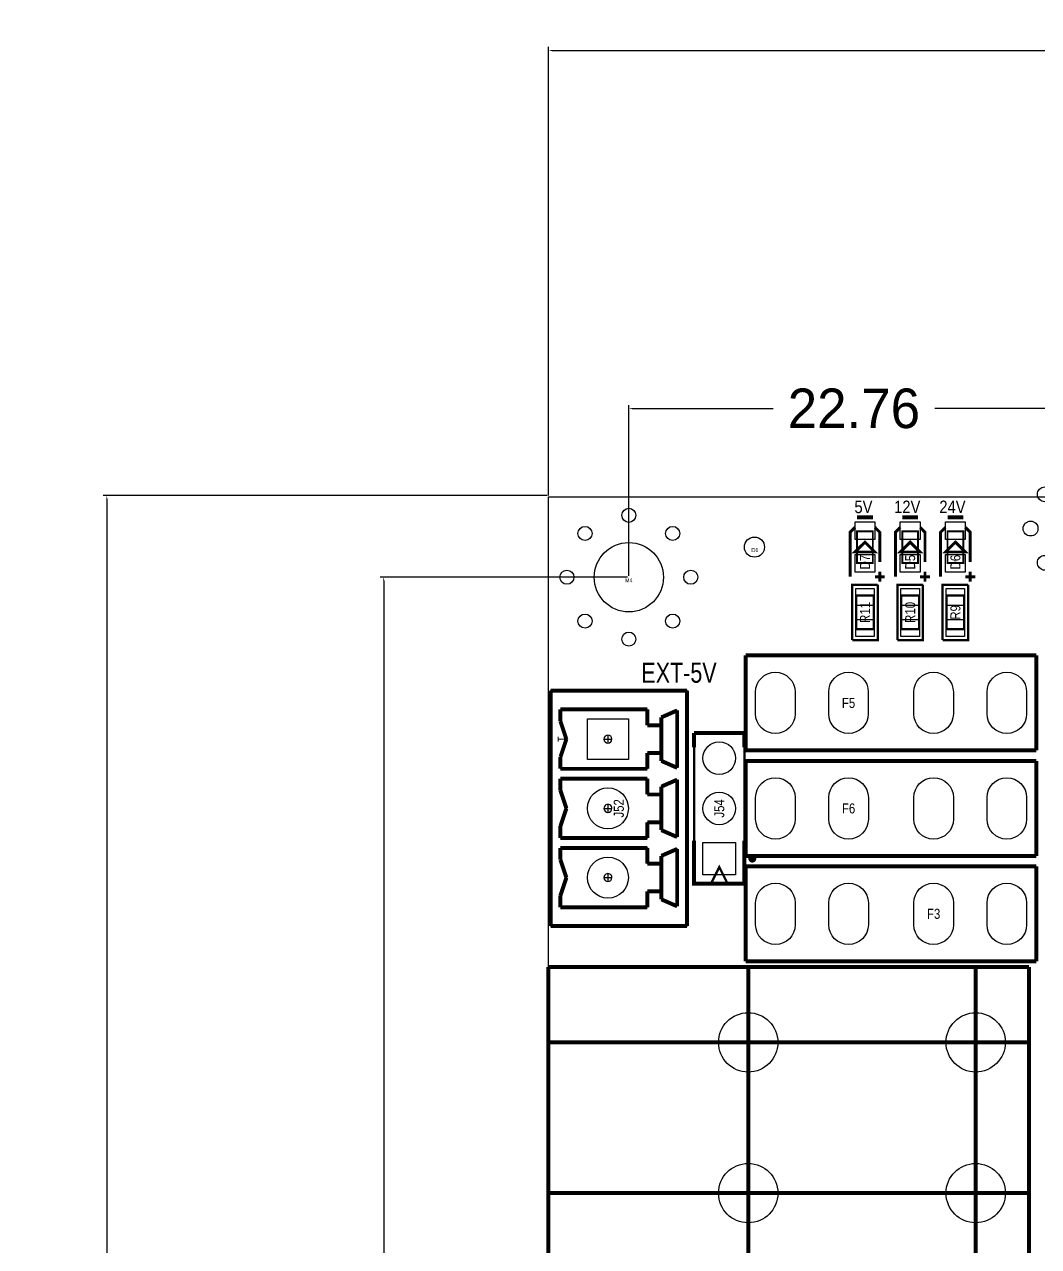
# Model space of a CAD drawing. Extents: x -26 to 196, y -14 to 133.
# Drawn here: x -26.5 to 24.8, y 71.1 to 132.8 of the extents above; entities that cross this region are included whole.
import ezdxf
from ezdxf.enums import TextEntityAlignment as Align

# ---------------------------------------------------------------- set-up
doc = ezdxf.new("R2010")
doc.units = 0
doc.header["$MEASUREMENT"] = 0
doc.layers.get('0').update_dxf_attribs({"linetype": 'CONTINUOUS'})
doc.layers.get('Defpoints').update_dxf_attribs({"linetype": 'CONTINUOUS'})
doc.layers.add('2', color=212, linetype='CONTINUOUS')
doc.dimstyles.get("Standard").update_dxf_attribs({"dimtxt": 0.18, "dimasz": 0.18, "dimexe": 0.18, "dimexo": 0.0625, "dimgap": 0.09, "dimtad": 0, "dimtih": 1, "dimtoh": 1, "dimzin": 0, "dimdsep": 46, "dimtxsty": 'STANDARD', "dimcen": 0.09, "dimadec": 0, "dimazin": 0, "dimtfac": 1, "dimtofl": 0, "dimtmove": 0, "dimatfit": 3, "dimfxl": 1, "dimtolj": 1, "dimtzin": 0, "dimarcsym": 0})

# ---------------------------------------------------------------- blocks, each defined once
blk = doc.blocks.new('*D8')
at = {"color": 0, "linetype": 'Continuous', "lineweight": -2}
for p, q in [((4.002, 104.902), (-8.509, 104.902)), ((-8.329, 104.722), (-8.329, 55.954)), ((-8.329, 5.006), (-8.329, 53.774)), ((4.002, 4.826), (-8.509, 4.826))]:
    blk.add_line(p, q, dxfattribs=at)
at = {"color": 0, "linetype": 'Continuous'}
for points in [[(-8.359, 104.722), (-8.299, 104.722), (-8.329, 104.902)], [(-8.359, 5.006), (-8.299, 5.006), (-8.329, 4.826)]]:
    blk.add_solid(points, dxfattribs=at)
at = {"layer": 'Defpoints', "color": 0, "linetype": 'Continuous'}
for p in [(4.064, 104.902), (-8.329, 4.826), (4.064, 4.826)]:
    blk.add_point(p, dxfattribs=at)
at = {"color": 0, "linetype": 'Continuous', "insert": (-8.329, 54.864), "char_height": 2, "attachment_point": 5}
blk.add_mtext('\\A1;100.08', dxfattribs=at)
blk = doc.blocks.new('*D10')
at = {"color": 0, "linetype": 'Continuous', "lineweight": -2}
for p, q in [((4.064, 104.965), (4.064, 113.605)), ((4.244, 113.425), (11.354, 113.425)), ((26.645, 113.425), (19.534, 113.425)), ((26.825, 107.426), (26.825, 113.605))]:
    blk.add_line(p, q, dxfattribs=at)
at = {"color": 0, "linetype": 'Continuous'}
for points in [[(4.244, 113.455), (4.244, 113.395), (4.064, 113.425)], [(26.645, 113.455), (26.645, 113.395), (26.825, 113.425)]]:
    blk.add_solid(points, dxfattribs=at)
at = {"layer": 'Defpoints', "color": 0, "linetype": 'Continuous'}
for p in [(26.825, 113.425), (26.825, 107.363), (4.064, 104.902)]:
    blk.add_point(p, dxfattribs=at)
at = {"color": 0, "linetype": 'Continuous', "insert": (15.444, 113.425), "char_height": 2, "attachment_point": 5}
blk.add_mtext('\\A1;22.76', dxfattribs=at)
blk = doc.blocks.new('*D12')
at = {"color": 0, "linetype": 'Continuous', "lineweight": -2}
for p, q in [((0, 109.028), (0, 131.712)), ((177.038, 109.028), (177.038, 131.712)), ((0.18, 131.532), (83.929, 131.532)), ((176.858, 131.532), (93.109, 131.532))]:
    blk.add_line(p, q, dxfattribs=at)
at = {"color": 0, "linetype": 'Continuous'}
for points in [[(0.18, 131.562), (0.18, 131.502), (0, 131.532)], [(176.858, 131.562), (176.858, 131.502), (177.038, 131.532)]]:
    blk.add_solid(points, dxfattribs=at)
at = {"layer": 'Defpoints', "color": 0, "linetype": 'Continuous'}
for p in [(177.038, 131.532), (0, 108.966), (177.038, 108.966)]:
    blk.add_point(p, dxfattribs=at)
at = {"color": 0, "linetype": 'Continuous', "insert": (88.519, 131.532), "char_height": 2, "attachment_point": 5}
blk.add_mtext('\\A1;177.04', dxfattribs=at)
blk = doc.blocks.new('*D13')
at = {"color": 0, "linetype": 'Continuous', "lineweight": -2}
for p, q in [((-0.062, 109.028), (-22.508, 109.028)), ((-22.328, 108.849), (-22.328, 55.985)), ((-22.328, 0.942), (-22.328, 53.805)), ((-0.062, 0.762), (-22.508, 0.762))]:
    blk.add_line(p, q, dxfattribs=at)
at = {"color": 0, "linetype": 'Continuous'}
for points in [[(-22.358, 108.849), (-22.298, 108.849), (-22.328, 109.028)], [(-22.358, 0.942), (-22.298, 0.942), (-22.328, 0.762)]]:
    blk.add_solid(points, dxfattribs=at)
at = {"layer": 'Defpoints', "color": 0, "linetype": 'Continuous'}
for p in [(0, 109.028), (-22.328, 0.762), (0, 0.762)]:
    blk.add_point(p, dxfattribs=at)
at = {"color": 0, "linetype": 'Continuous', "insert": (-22.328, 54.895), "char_height": 2, "attachment_point": 5}
blk.add_mtext('\\A1;108.27', dxfattribs=at)

msp = doc.modelspace()

# ---------------------------------------------------------------- linework, layer by layer
at = {"layer": '2'}
for points in [[(0, 0.762), (0, 108.966), (177.038, 108.966), (177.038, 0.762)], [(15.50162, 107.70108), (16.50238, 107.70108), (16.50238, 106.80192), (15.50162, 106.80192)], [(17.78762, 107.70108), (18.78838, 107.70108), (18.78838, 106.80192), (17.78762, 106.80192)], [(20.07362, 107.70108), (21.07438, 107.70108), (21.07438, 106.80192), (20.07362, 106.80192)], [(16.50238, 105.15092), (15.50162, 105.15092), (15.50162, 106.05008), (16.50238, 106.05008)], [(18.78838, 105.15092), (17.78762, 105.15092), (17.78762, 106.05008), (18.78838, 106.05008)], [(21.07438, 105.15092), (20.07362, 105.15092), (20.07362, 106.05008), (21.07438, 106.05008)], [(15.53718, 104.33939), (16.46682, 104.33939), (16.46682, 103.47833), (15.53718, 103.47833)], [(17.82318, 104.33939), (18.75282, 104.33939), (18.75282, 103.47833), (17.82318, 103.47833)], [(20.10918, 104.33939), (21.03882, 104.33939), (21.03882, 103.47833), (20.10918, 103.47833)], [(15.53718, 102.76967), (16.46682, 102.76967), (16.46682, 101.90861), (15.53718, 101.90861)], [(17.82318, 102.76967), (18.75282, 102.76967), (18.75282, 101.90861), (17.82318, 101.90861)], [(20.10918, 102.76967), (21.03882, 102.76967), (21.03882, 101.90861), (20.10918, 101.90861)], [(1.97104, 95.6818), (1.97104, 97.7519), (4.04114, 97.7519), (4.04114, 95.6818)], [(9.4615, 91.50096), (9.4615, 89.84996), (7.8105, 89.84996), (7.8105, 91.50096)]]:
    msp.add_lwpolyline(points, close=True, dxfattribs=at)
for points, const_width in [([(15.2527, 104.92486), (15.2527, 107.1753), (15.50162, 107.42676)], 0.14986), ([(15.60322, 107.92714), (16.40078, 107.92714)], 0.20066), ([(16.50238, 107.42676), (16.7513, 107.1753), (16.7513, 105.6767)], 0.14986), ([(17.5387, 104.92486), (17.5387, 107.1753), (17.78762, 107.42676)], 0.14986), ([(17.88922, 107.92714), (18.68678, 107.92714)], 0.20066), ([(18.78838, 107.42676), (19.0373, 107.1753), (19.0373, 105.6767)], 0.14986), ([(19.8247, 104.92486), (19.8247, 107.1753), (20.07362, 107.42676)], 0.14986), ([(20.17522, 107.92714), (20.97278, 107.92714)], 0.20066), ([(21.07438, 107.42676), (21.3233, 107.1753), (21.3233, 105.6767)], 0.14986), ([(16.40078, 105.6259), (15.60322, 105.6259), (15.60322, 107.2261), (16.40078, 107.2261), (16.40078, 105.6259)], 0.09906), ([(18.68678, 105.6259), (17.88922, 105.6259), (17.88922, 107.2261), (18.68678, 107.2261), (18.68678, 105.6259)], 0.09906), ([(20.97278, 105.6259), (20.17522, 105.6259), (20.17522, 107.2261), (20.97278, 107.2261), (20.97278, 105.6259)], 0.09906), ([(16.002, 106.67492), (16.50238, 106.17708), (15.50162, 106.17708), (16.002, 106.67492)], 0.14986), ([(18.288, 106.67492), (18.78838, 106.17708), (17.78762, 106.17708), (18.288, 106.67492)], 0.14986), ([(20.574, 106.67492), (21.07438, 106.17708), (20.07362, 106.17708), (20.574, 106.67492)], 0.14986), ([(16.7513, 105.17632), (16.7513, 104.67594)], 0.14986), ([(19.0373, 105.17632), (19.0373, 104.67594)], 0.14986), ([(21.3233, 105.17632), (21.3233, 104.67594)], 0.14986), ([(16.64716, 104.52354), (16.64716, 101.72446), (15.35684, 101.72446)], 0.11938), ([(15.35684, 101.72446), (15.35684, 104.52354), (16.64716, 104.52354)], 0.11938), ([(16.50238, 104.92486), (17.00276, 104.92486)], 0.14986), ([(18.93316, 104.52354), (18.93316, 101.72446), (17.64284, 101.72446)], 0.11938), ([(17.64284, 101.72446), (17.64284, 104.52354), (18.93316, 104.52354)], 0.11938), ([(18.78838, 104.92486), (19.28876, 104.92486)], 0.14986), ([(21.21916, 104.52354), (21.21916, 101.72446), (19.92884, 101.72446)], 0.11938), ([(19.92884, 101.72446), (19.92884, 104.52354), (21.21916, 104.52354)], 0.11938), ([(21.07438, 104.92486), (21.57476, 104.92486)], 0.14986), ([(15.55242, 103.9749), (16.45158, 103.9749), (16.45158, 102.2731), (15.55242, 102.2731), (15.55242, 103.9749)], 0.11938), ([(17.83842, 103.9749), (18.73758, 103.9749), (18.73758, 102.2731), (17.83842, 102.2731), (17.83842, 103.9749)], 0.11938), ([(20.12442, 103.9749), (21.02358, 103.9749), (21.02358, 102.2731), (20.12442, 102.2731), (20.12442, 103.9749)], 0.11938), ([(9.97204, 96.1517), (9.97204, 100.9523)], 0.20066), ([(24.67102, 100.9523), (9.97204, 100.9523)], 0.20066), ([(24.67102, 96.1517), (24.67102, 100.9523)], 0.20066), ([(0.10668, 99.16922), (0.10668, 91.61272)], 0.20066), ([(7.00786, 99.16922), (0.10668, 99.16922)], 0.20066), ([(7.00786, 99.16922), (7.00786, 91.84386)], 0.20066), ([(5.00634, 98.21926), (0.60706, 98.21926)], 0.20066), ([(0.60706, 98.21926), (0.60706, 97.61728)], 0.20066), ([(5.00634, 98.21926), (5.00634, 97.41916)], 0.20066), ([(6.50748, 98.16846), (5.70738, 97.81794)], 0.20066), ([(6.50748, 98.16846), (6.50748, 95.26778)], 0.20066), ([(0.60706, 97.61728), (0.90678, 96.71812)], 0.20066), ([(5.70738, 97.81794), (5.70738, 95.71736)], 0.20066), ([(5.70738, 97.41916), (5.00634, 97.41916)], 0.20066), ([(9.906, 97.02546), (7.366, 97.02546)], 0.20066), ([(7.366, 97.02546), (7.366, 96.29648)], 0.20066), ([(7.366, 97.02546), (9.906, 97.02546)], 0.11938), ([(7.366, 89.40546), (7.366, 97.02546)], 0.11938), ([(9.906, 96.29648), (9.906, 97.02546)], 0.20066), ([(9.906, 97.02546), (9.906, 89.40546)], 0.11938), ([(0.90678, 96.71812), (0.60706, 95.81896)], 0.20066), ([(0.60706, 95.81896), (0.60706, 95.21698)], 0.20066), ([(5.70738, 96.01708), (5.00634, 96.01708)], 0.20066), ([(5.00634, 96.01708), (5.00634, 95.21698)], 0.20066), ([(5.70738, 96.01708), (5.70738, 95.6183)], 0.20066), ([(24.67102, 96.1517), (9.97204, 96.1517)], 0.20066), ([(0.10668, 95.11284), (0.10668, 87.26932)], 0.20066), ([(5.00634, 95.21698), (0.60706, 95.21698)], 0.20066), ([(6.50748, 95.26778), (5.70738, 95.6183)], 0.20066), ([(7.00786, 95.34398), (7.00786, 87.26932)], 0.20066), ([(9.97458, 90.8177), (9.97458, 95.6183)], 0.20066), ([(24.67356, 95.6183), (9.97458, 95.6183)], 0.20066), ([(24.67356, 90.8177), (24.67356, 95.6183)], 0.20066), ([(5.00634, 94.71914), (0.60706, 94.71914)], 0.20066), ([(0.60706, 94.71914), (0.60706, 94.11716)], 0.20066), ([(5.00634, 93.91904), (5.00634, 94.71914)], 0.20066), ([(6.50748, 94.66834), (5.70738, 94.31782)], 0.20066), ([(6.50748, 91.76766), (6.50748, 94.66834)], 0.20066), ([(0.60706, 94.11716), (0.90678, 93.218)], 0.20066), ([(5.70738, 93.91904), (5.00634, 93.91904)], 0.20066), ([(5.70738, 93.91904), (5.70738, 94.31782)], 0.20066), ([(5.70738, 92.11818), (5.70738, 94.21876)], 0.20066), ([(0.90678, 93.218), (0.60706, 92.31884)], 0.20066), ([(0.60706, 92.31884), (0.60706, 91.71686)], 0.20066), ([(5.00634, 91.71686), (5.00634, 92.51696)], 0.20066), ([(5.70738, 92.51696), (5.00634, 92.51696)], 0.20066), ([(6.50748, 91.76766), (5.70738, 92.11818)], 0.20066), ([(5.00634, 91.71686), (0.60706, 91.71686)], 0.20066), ([(9.906, 91.58478), (9.906, 89.40546), (7.366, 89.40546), (7.366, 91.58478)], 0.20066), ([(5.00634, 91.21902), (0.60706, 91.21902)], 0.20066), ([(0.60706, 91.21902), (0.60706, 90.61704)], 0.20066), ([(5.00634, 91.21902), (5.00634, 90.41892)], 0.20066), ([(6.50748, 91.16822), (5.70738, 90.8177)], 0.20066), ([(5.70738, 90.8177), (5.70738, 88.71712)], 0.20066), ([(6.50748, 91.16822), (6.50748, 88.26754)], 0.20066), ([(24.67356, 90.8177), (9.97458, 90.8177)], 0.20066), ([(0.60706, 90.61704), (0.90678, 89.71788)], 0.20066), ([(5.70738, 90.41892), (5.00634, 90.41892)], 0.20066), ([(9.906, 89.40546), (9.06018, 89.40546), (8.636, 90.25128), (8.21182, 89.40546), (7.366, 89.40546)], 0.11938), ([(9.97458, 90.2843), (24.67356, 90.2843)], 0.20066), ([(9.97458, 90.2843), (9.97458, 85.4837)], 0.20066), ([(24.67356, 90.2843), (24.67356, 85.4837)], 0.20066), ([(0.90678, 89.71788), (0.60706, 88.81872)], 0.20066), ([(5.70738, 89.01938), (5.00634, 89.01938)], 0.20066), ([(5.00634, 89.01938), (5.00634, 88.21928)], 0.20066), ([(5.70738, 89.01938), (5.70738, 88.61806)], 0.20066), ([(0.60706, 88.81872), (0.60706, 88.21928)], 0.20066), ([(6.50748, 88.26754), (5.70738, 88.61806)], 0.20066), ([(5.00634, 88.21928), (0.60706, 88.21928)], 0.20066), ([(7.00786, 87.26932), (0.10668, 87.26932)], 0.20066), ([(0, 8.99922), (0, 85.19922)], 0.20066), ([(0, 85.19922), (24.30018, 85.19922)], 0.20066), ([(9.97458, 85.4837), (24.67356, 85.4837)], 0.20066), ([(10.09904, 8.99922), (10.09904, 85.19922)], 0.20066), ([(21.60016, 8.99922), (21.60016, 85.19922)], 0.20066), ([(24.30018, 8.99922), (24.30018, 85.19922)], 0.20066), ([(0, 81.38922), (24.30018, 81.38922)], 0.20066), ([(0, 73.76922), (24.30018, 73.76922)], 0.20066)]:
    msp.add_lwpolyline(points, dxfattribs=dict(at, const_width=const_width))
for points in [[(10.47115, 97.99955), (10.47115, 99.09937, -1), (12.47013, 99.09937), (12.47013, 97.99955, -1)], [(14.17193, 97.99955), (14.17193, 99.09937, -1), (16.17091, 99.09937), (16.17091, 97.99955, -1)], [(18.47215, 97.99955), (18.47215, 99.09937, -1), (20.47113, 99.09937), (20.47113, 97.99955, -1)], [(24.17191, 99.09937), (24.17191, 97.99955, -1), (22.17293, 97.99955), (22.17293, 99.09937, -1)], [(10.47369, 92.66555), (10.47369, 93.76537, -1), (12.47267, 93.76537), (12.47267, 92.66555, -1)], [(14.17447, 92.66555), (14.17447, 93.76537, -1), (16.17345, 93.76537), (16.17345, 92.66555, -1)], [(18.47469, 92.66555), (18.47469, 93.76537, -1), (20.47367, 93.76537), (20.47367, 92.66555, -1)], [(24.17445, 93.76537), (24.17445, 92.66555, -1), (22.17547, 92.66555), (22.17547, 93.76537, -1)], [(10.47369, 87.33663), (10.47369, 88.43645, -1), (12.47267, 88.43645), (12.47267, 87.33663, -1)], [(16.17345, 88.43645), (16.17345, 87.33663, -1), (14.17447, 87.33663), (14.17447, 88.43645, -1)], [(20.47367, 88.43645), (20.47367, 87.33663, -1), (18.47469, 87.33663), (18.47469, 88.43645, -1)], [(24.17445, 88.43645), (24.17445, 87.33663, -1), (22.17547, 87.33663), (22.17547, 88.43645, -1)]]:
    msp.add_lwpolyline(points, format="xyb", close=True, dxfattribs=at)
for points in [[(0.10668, 99.16922), (0.10668, 91.61272)], [(7.00786, 99.16922), (0.10668, 99.16922)], [(7.00786, 99.16922), (7.00786, 91.84386)], [(5.00634, 98.21926), (0.60706, 98.21926)], [(0.60706, 98.21926), (0.60706, 97.61728)], [(0.60706, 97.61728), (0.90678, 96.71812)], [(5.00634, 98.21926), (5.00634, 97.41916)], [(6.50748, 98.16846), (5.70738, 97.81794)], [(5.70738, 97.81794), (5.70738, 95.71736)], [(6.50748, 98.16846), (6.50748, 95.26778)], [(5.70738, 97.41916), (5.00634, 97.41916)], [(0.90678, 96.71812), (0.60706, 95.81896)], [(2.8194, 96.71812), (3.19532, 96.71812)], [(3.00736, 96.90608), (3.00736, 96.53016)], [(0.60706, 95.81896), (0.60706, 95.21698)], [(5.70738, 96.01708), (5.00634, 96.01708)], [(5.00634, 96.01708), (5.00634, 95.21698)], [(5.70738, 96.01708), (5.70738, 95.6183)], [(5.00634, 95.21698), (0.60706, 95.21698)], [(6.50748, 95.26778), (5.70738, 95.6183)], [(7.00786, 95.34398), (7.00786, 87.26932)], [(0.10668, 95.11284), (0.10668, 87.26932)], [(5.00634, 94.71914), (0.60706, 94.71914)], [(0.60706, 94.71914), (0.60706, 94.11716)], [(5.00634, 93.91904), (5.00634, 94.71914)], [(6.50748, 94.66834), (5.70738, 94.31782)], [(6.50748, 91.76766), (6.50748, 94.66834)], [(0.60706, 94.11716), (0.90678, 93.218)], [(5.70738, 93.91904), (5.00634, 93.91904)], [(5.70738, 93.91904), (5.70738, 94.31782)], [(5.70738, 92.11818), (5.70738, 94.21876)], [(3.00736, 93.40596), (3.00736, 93.03004)], [(0.90678, 93.218), (0.60706, 92.31884)], [(2.8194, 93.218), (3.19532, 93.218)], [(0.60706, 92.31884), (0.60706, 91.71686)], [(5.00634, 91.71686), (5.00634, 92.51696)], [(5.70738, 92.51696), (5.00634, 92.51696)], [(6.50748, 91.76766), (5.70738, 92.11818)], [(5.00634, 91.71686), (0.60706, 91.71686)], [(5.00634, 91.21902), (0.60706, 91.21902)], [(0.60706, 91.21902), (0.60706, 90.61704)], [(5.00634, 91.21902), (5.00634, 90.41892)], [(6.50748, 91.16822), (5.70738, 90.8177)], [(5.70738, 90.8177), (5.70738, 88.71712)], [(6.50748, 91.16822), (6.50748, 88.26754)], [(0.60706, 90.61704), (0.90678, 89.71788)], [(5.70738, 90.41892), (5.00634, 90.41892)], [(0.90678, 89.71788), (0.60706, 88.81872)], [(2.8194, 89.71788), (3.19532, 89.71788)], [(3.00736, 89.90584), (3.00736, 89.52992)], [(5.70738, 89.01938), (5.00634, 89.01938)], [(5.00634, 89.01938), (5.00634, 88.21928)], [(5.70738, 89.01938), (5.70738, 88.61806)], [(0.60706, 88.81872), (0.60706, 88.21928)], [(6.50748, 88.26754), (5.70738, 88.61806)], [(5.00634, 88.21928), (0.60706, 88.21928)], [(7.00786, 87.26932), (0.10668, 87.26932)]]:
    msp.add_lwpolyline(points, dxfattribs=at)
for points in [[(3.20802, 96.71812, 1), (2.8067, 96.71812, 1), (3.20802, 96.71812)], [(3.20802, 93.218, 1.000721), (2.8067, 93.218, 0.999279), (3.20802, 93.218)], [(3.20802, 89.71788, 1.001443), (2.8067, 89.71788, 0.998559), (3.20802, 89.71788)]]:
    msp.add_lwpolyline(points, format="xyb", dxfattribs=at)
at = {"layer": '2', "const_width": 0.20066}
msp.add_lwpolyline([(10.40384, 90.67546, 1), (10.20826, 90.67546, 1), (10.40384, 90.67546)], format="xyb", dxfattribs=at)
at = {"layer": '2'}
for centre, radius in [((25.0952, 109.093), 0.37465), ((4.064, 108.03128), 0.3556), ((24.37384, 107.36326), 0.37465), ((1.84912, 107.11688), 0.3556), ((6.27888, 107.11688), 0.3556), ((10.414, 106.426), 0.508), ((4.064, 104.902), 1.7526), ((25.0952, 105.63352), 0.37465), ((0.93472, 104.902), 0.3556), ((7.19328, 104.902), 0.3556), ((1.84912, 102.68712), 0.3556), ((6.27888, 102.68712), 0.3556), ((4.064, 101.77272), 0.3556), ((8.636, 95.75546), 0.8255), ((3.00736, 93.218), 1.03505), ((8.636, 93.21546), 0.8255), ((3.00736, 89.71788), 1.03505), ((10.09904, 81.38922), 1.49987), ((21.60016, 81.38922), 1.49987), ((10.09904, 73.76922), 1.49987), ((21.60016, 73.76922), 1.49987)]:
    msp.add_circle(centre, radius, dxfattribs=at)

# ---------------------------------------------------------------- texts
for s, height, width, p in [('5V', 0.635, 0.88, (15.4686, 108.1405)), ('12V', 0.635, 0.88, (17.4752, 108.1405)), ('24V', 0.635, 0.88, (19.7612, 108.1405)), ('EXT-5V', 1.016, 0.8, (4.699, 99.568))]:
    msp.add_text(s, height=height, dxfattribs=dict(at, width=width)).set_placement(p)
for s, height, width, p in [('ID1', 0.2032, 0.75, (10.414, 106.172)), ('M4', 0.2032, 0.75, (4.064, 104.648)), ('F5', 0.508, 0.85, (15.17142, 98.29546)), ('F6', 0.508, 0.85, (15.17396, 92.96146)), ('F3', 0.508, 0.85, (19.47418, 87.63254))]:
    msp.add_text(s, height=height, dxfattribs=dict(at, width=width)).set_placement(p, align=Align.CENTER)
at = {"layer": '2', "width": 0.85}
for s, rotation, p in [('D7', 90, (16.256, 105.664)), ('D5', 90, (18.542, 105.664)), ('D6', 90, (20.828, 105.664)), ('R11', 90, (16.256, 103.124)), ('R10', 90, (18.542, 103.124)), ('R9', 90, (20.828, 103.124)), ('1', 270, (0.46736, 96.71812)), ('J52', 90, (3.81, 93.218)), ('J54', 90, (8.89, 93.21546))]:
    msp.add_text(s, height=0.508, rotation=rotation, dxfattribs=at).set_placement(p, align=Align.CENTER)

# ---------------------------------------------------------------- dimensions: what is measured, and where the dimension line sits
at = {"linetype": 'Continuous'}
for base, p1, p2, picture, middle in [((177.038, 131.53222), (0, 108.966), (177.038, 108.966), '*D12', (88.519, 131.53222)), ((26.82494, 113.42501), (4.064, 104.902), (26.82494, 107.36326), '*D10', (15.44447, 113.42501))]:
    dim = msp.add_linear_dim(base=base, p1=p1, p2=p2, dimstyle='Standard', override={"dimtxt": 2}, dxfattribs=at)
    dim.commit()
    dim.dimension.update_dxf_attribs({"geometry": picture, "text_midpoint": middle})
for base, p1, p2, picture, middle in [((-22.32802, 0.762), (0, 109.0285), (0, 0.762), '*D13', (-22.32802, 54.89525)), ((-8.32897, 4.826), (4.064, 104.902), (4.064, 4.826), '*D8', (-8.32897, 54.864))]:
    dim = msp.add_linear_dim(base=base, p1=p1, p2=p2, angle=90, dimstyle='Standard', override={"dimtxt": 2}, dxfattribs=at)
    dim.commit()
    dim.dimension.update_dxf_attribs({"geometry": picture, "text_midpoint": middle})

doc.saveas('drawing.dxf')
